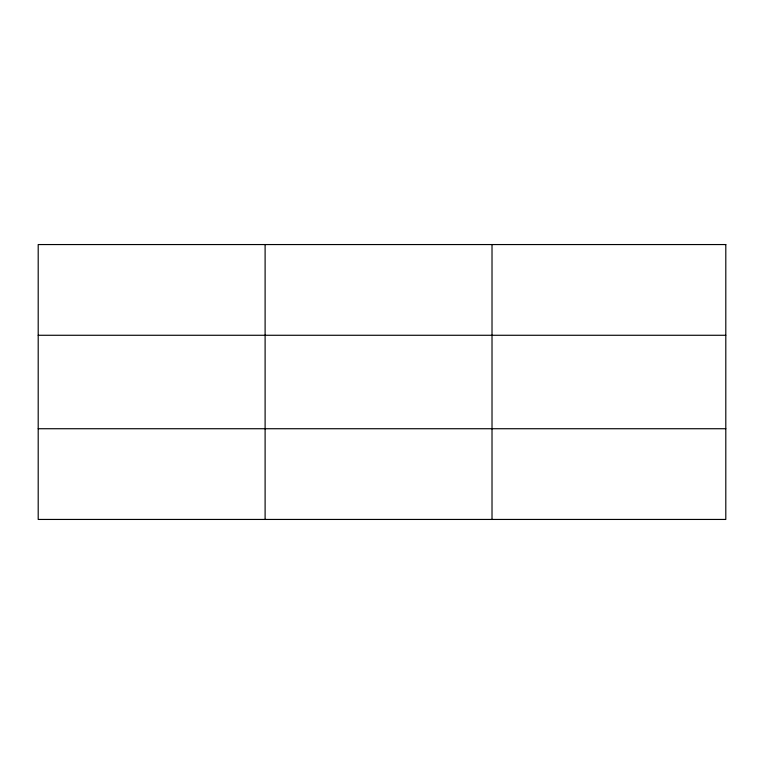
<?xml version="1.0" encoding="UTF-8"?>
<svg xmlns="http://www.w3.org/2000/svg" width="764" height="764" viewBox="0 0 764 764"><rect width="100%" height="100%" fill="white"/><g stroke="black" fill="none" stroke-linecap="round" stroke-linejoin="round"><path stroke-width="1.15" d="M265.108 519.444L265.108 244.556M492.016 519.444L492.016 244.556M38.2 335.272L725.8 335.272M38.2 428.728L725.8 428.728M725.8 244.556L725.8 519.444L38.2 519.444L38.2 244.556L725.8 244.556"/></g></svg>
